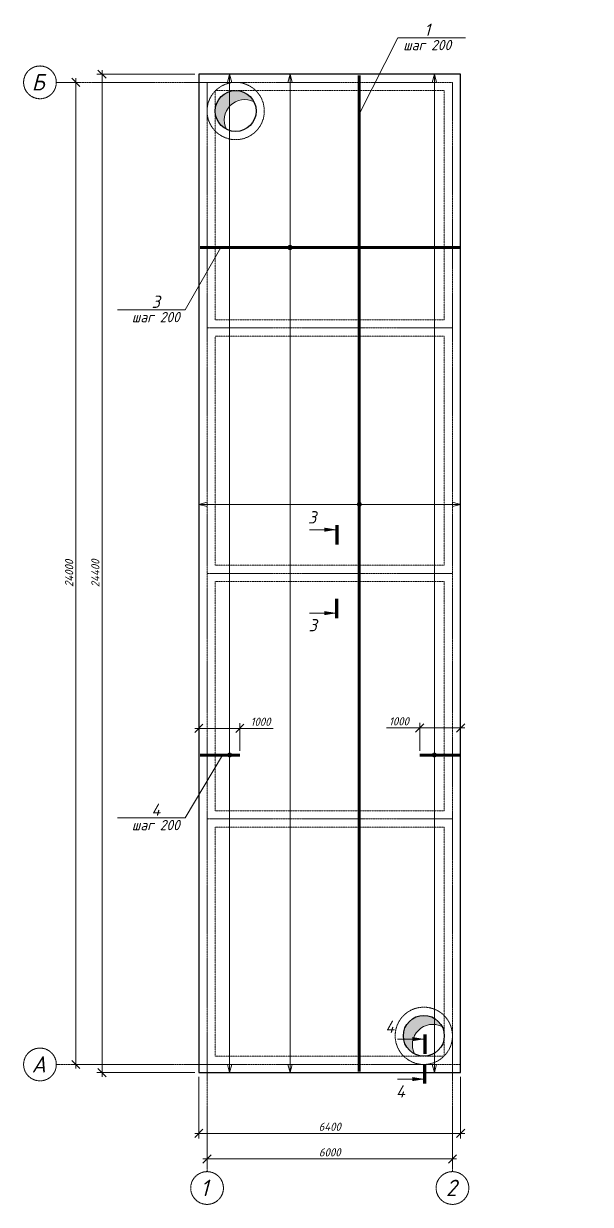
# Model space of a CAD drawing. Header units: millimetres. Extents: x 339888 to 1025294, y -263818 to -40540.
# Drawn here: x 474816 to 488674, y -91867 to -63012 of the extents above; entities that cross this region are included whole.
import ezdxf
from ezdxf import colors
from ezdxf.entities.mleader import LeaderData, LeaderLine
from ezdxf.math import Vec2, Vec3

# ---------------------------------------------------------------- set-up
doc = ezdxf.new("R2010")
doc.units = ezdxf.units.MM
doc.linetypes.add('CENTER2', pattern=[28.575, 19.05, -3.175, 3.175, -3.175])
doc.linetypes.add('штриховая', pattern=[19.05, 12.7, -6.35])
doc.layers.get('0').update_dxf_attribs({"lineweight": 15})
for name, color, linetype, lineweight in [('0 @ 100', 7, 'Continuous', 15), ('Оси', 126, 'CENTER2', 15), ('Примечания @ 100', 7, 'Continuous', 18), ('Размеры', 250, 'Continuous', 18), ('Размеры @ 20', 250, 'Continuous', 18)]:
    doc.layers.add(name, color=color, linetype=linetype, lineweight=lineweight)
doc.styles.add('ГОСТ 2', font='GOST_Common Italic.ttf', dxfattribs={"height": 2})
doc.styles.add('ГОСТ 2.5', font='GOST_Common Italic.ttf', dxfattribs={"height": 2.5})
doc.styles.add('ГОСТ 3', font='GOST_Common Italic.ttf', dxfattribs={"height": 3})
doc.styles.add('Размерный 2', font='isocpeui.ttf', dxfattribs={"height": 2})
doc.dimstyles.new('ISO-25', dxfattribs={"dimtxt": 2, "dimasz": 1.8, "dimexe": 1, "dimexo": 2, "dimtad": 1, "dimdec": 0, "dimlfac": 100, "dimtxsty": 'Размерный 2', "dimblk": 'OBLIQUE', "dimcen": 2, "dimdle": 1, "dimclrd": 251, "dimclre": 251, "dimadec": 0, "dimazin": 0, "dimtfac": 1, "dimtdec": 0, "dimtmove": 0, "dimatfit": 3, "dimfxl": 1, "dimlwd": 15, "dimlwe": 15, "dimarcsym": 0})
doc.dimstyles.new('ГОСТ_2К', dxfattribs={"dimtxt": 2, "dimasz": 2, "dimexe": 1.25, "dimexo": 1, "dimtad": 1, "dimdec": 0, "dimtxsty": 'ГОСТ 2', "dimblk": 'OBLIQUE', "dimcen": -2.5, "dimdle": 1, "dimclrd": 251, "dimclre": 251, "dimclrt": 256, "dimadec": 1, "dimazin": 0, "dimtfac": 1, "dimtdec": 0, "dimtmove": 0, "dimatfit": 3, "dimfxl": 1, "dimlwd": 15, "dimlwe": 15, "dimarcsym": 1})

# ---------------------------------------------------------------- blocks, each defined once
blk = doc.blocks.new('_Oblique')
at = {"color": 0, "linetype": 'ByBlock', "lineweight": -2}
blk.add_line((-0.5, -0.5), (0.5, 0.5), dxfattribs=at)
blk = doc.blocks.new('*D870')
at = {"color": 251, "lineweight": 15, "transparency": 16777216}
for p, q in [((479201, -90757), (485401, -90757)), ((479301, -90967), (479301, -90632)), ((485301, -90967), (485301, -90632))]:
    blk.add_line(p, q, dxfattribs=at)
at = {"layer": 'Defpoints', "color": 0, "lineweight": 15, "transparency": 16777216}
for p in [(485301, -90757), (479301, -91067), (485301, -91067)]:
    blk.add_point(p, dxfattribs=at)
at = {"color": 251, "lineweight": 15, "transparency": 16777216, "xscale": 200, "yscale": 200, "zscale": 200, "rotation": 180}
blk.add_blockref('_Oblique', (479301, -90757), dxfattribs=at)
at = {"color": 251, "lineweight": 15, "transparency": 16777216, "xscale": 200, "yscale": 200, "zscale": 200}
blk.add_blockref('_Oblique', (485301, -90757), dxfattribs=at)
at = {"lineweight": 15, "transparency": 16777216, "insert": (482301, -90595), "char_height": 200, "attachment_point": 5, "style": 'ГОСТ 2'}
blk.add_mtext('6000', dxfattribs=at)
blk = doc.blocks.new('*D871')
at = {"color": 251, "lineweight": 15, "transparency": 16777216}
for p, q in [((475716, -64447), (476217, -64447)), ((476092, -88547), (476092, -64347)), ((478444, -88447), (475967, -88447))]:
    blk.add_line(p, q, dxfattribs=at)
at = {"layer": 'Defpoints', "color": 0, "lineweight": 15, "transparency": 16777216}
for p in [(475616, -64447), (476092, -64447), (478544, -88447)]:
    blk.add_point(p, dxfattribs=at)
at = {"color": 251, "lineweight": 15, "transparency": 16777216, "xscale": 200, "yscale": 200, "zscale": 200}
for p, rotation in [((476092, -64447), 90), ((476092, -88447), 270)]:
    blk.add_blockref('_Oblique', p, dxfattribs=dict(at, rotation=rotation))
at = {"lineweight": 15, "transparency": 16777216, "insert": (475930, -76447), "char_height": 200, "attachment_point": 5, "rotation": 90, "style": 'ГОСТ 2'}
blk.add_mtext('24000', dxfattribs=at)
blk = doc.blocks.new('*D872')
at = {"color": 251, "lineweight": 15, "transparency": 16777216}
for p, q in [((479001, -64247), (476608, -64247)), ((476733, -88747), (476733, -64147)), ((479001, -88647), (476608, -88647))]:
    blk.add_line(p, q, dxfattribs=at)
at = {"layer": 'Defpoints', "color": 0, "lineweight": 15, "transparency": 16777216}
for p in [(476733, -64247), (479101, -64247), (479101, -88647)]:
    blk.add_point(p, dxfattribs=at)
at = {"color": 251, "lineweight": 15, "transparency": 16777216, "xscale": 200, "yscale": 200, "zscale": 200}
for p, rotation in [((476733, -64247), 90), ((476733, -88647), 270)]:
    blk.add_blockref('_Oblique', p, dxfattribs=dict(at, rotation=rotation))
at = {"lineweight": 15, "transparency": 16777216, "insert": (476571, -76447), "char_height": 200, "attachment_point": 5, "rotation": 90, "style": 'ГОСТ 2'}
blk.add_mtext('24400', dxfattribs=at)
blk = doc.blocks.new('*D873')
at = {"color": 251, "lineweight": 15, "transparency": 16777216}
for p, q in [((479101, -88747), (479101, -90257)), ((485501, -88747), (485501, -90257)), ((479001, -90132), (485601, -90132))]:
    blk.add_line(p, q, dxfattribs=at)
at = {"layer": 'Defpoints', "color": 0, "lineweight": 15, "transparency": 16777216}
for p in [(479101, -88647), (485501, -88647), (485501, -90132)]:
    blk.add_point(p, dxfattribs=at)
at = {"color": 251, "lineweight": 15, "transparency": 16777216, "xscale": 200, "yscale": 200, "zscale": 200, "rotation": 180}
blk.add_blockref('_Oblique', (479101, -90132), dxfattribs=at)
at = {"color": 251, "lineweight": 15, "transparency": 16777216, "xscale": 200, "yscale": 200, "zscale": 200}
blk.add_blockref('_Oblique', (485501, -90132), dxfattribs=at)
at = {"lineweight": 15, "transparency": 16777216, "insert": (482301, -89969), "char_height": 200, "attachment_point": 5, "style": 'ГОСТ 2'}
blk.add_mtext('6400', dxfattribs=at)
blk = doc.blocks.new('_None')
blk = doc.blocks.new('*D892')
at = {"color": 251, "lineweight": 15, "transparency": 16777216}
for p, q in [((479101, -80797), (479101, -80109)), ((480101, -80786), (480101, -80109)), ((479001, -80234), (480101, -80234)), ((480101, -80234), (480918, -80234))]:
    blk.add_line(p, q, dxfattribs=at)
at = {"layer": 'Defpoints', "color": 0, "lineweight": 15, "transparency": 16777216}
for p in [(480101, -80234), (479101, -80897), (480101, -80886)]:
    blk.add_point(p, dxfattribs=at)
at = {"color": 251, "lineweight": 15, "transparency": 16777216, "xscale": 200, "yscale": 200, "zscale": 200, "rotation": 180}
blk.add_blockref('_Oblique', (479101, -80234), dxfattribs=at)
at = {"color": 251, "lineweight": 15, "transparency": 16777216, "xscale": 200, "yscale": 200, "zscale": 200}
blk.add_blockref('_Oblique', (480101, -80234), dxfattribs=at)
at = {"lineweight": 15, "transparency": 16777216, "insert": (480609, -80072), "char_height": 200, "attachment_point": 5, "style": 'ГОСТ 2'}
blk.add_mtext('1000', dxfattribs=at)
blk = doc.blocks.new('*D893')
at = {"color": 251, "lineweight": 15, "transparency": 16777216}
for p, q in [((484501, -80786), (484501, -80099)), ((485501, -80797), (485501, -80099)), ((484501, -80224), (483685, -80224)), ((485601, -80224), (484501, -80224))]:
    blk.add_line(p, q, dxfattribs=at)
at = {"layer": 'Defpoints', "color": 0, "lineweight": 15, "transparency": 16777216}
for p in [(484501, -80224), (484501, -80886), (485501, -80897)]:
    blk.add_point(p, dxfattribs=at)
at = {"color": 251, "lineweight": 15, "transparency": 16777216, "xscale": 200, "yscale": 200, "zscale": 200, "rotation": 180}
blk.add_blockref('_Oblique', (484501, -80224), dxfattribs=at)
at = {"color": 251, "lineweight": 15, "transparency": 16777216, "xscale": 200, "yscale": 200, "zscale": 200}
blk.add_blockref('_Oblique', (485501, -80224), dxfattribs=at)
at = {"lineweight": 15, "transparency": 16777216, "insert": (483993, -80062), "char_height": 200, "attachment_point": 5, "style": 'ГОСТ 2'}
blk.add_mtext('1000', dxfattribs=at)

msp = doc.modelspace()

# ---------------------------------------------------------------- hatches: boundary and pattern name
at = {"layer": 'Размеры', "lineweight": 15}
h = msp.add_hatch(color=253, dxfattribs=at)
h.dxf.hatch_style = 1
h.paths.add_polyline_path([(479501.28483, -65147.29554, 0.2828034156), (479775.56832, -65593.44804, -0.72435368), (480447.43733, -64921.57902, 0.7894997798)])
h = msp.add_hatch(color=253, dxfattribs=at)
h.dxf.hatch_style = 1
h.paths.add_polyline_path([(484101.28483, -87747.29554, 0.2828034156), (484375.56832, -88193.44804, -0.72435368), (485047.43733, -87521.57902, 0.7894997798)])

# ---------------------------------------------------------------- linework, layer by layer
at = {"lineweight": 60}
for p, q in [((483022.54222, -64277.29554), (483022.54222, -88617.29554)), ((479131.28483, -68483.55746), (485471.28483, -68483.55746)), ((479131.28483, -80885.53951), (480101.28483, -80885.53951)), ((485471.28483, -80885.53951), (484501.28483, -80885.53951))]:
    msp.add_line(p, q, dxfattribs=at)
at = {"color": 251, "linetype": 'штриховая', "lineweight": 15, "ltscale": 0.2, "true_color": 0x636466}
for p, q in [((479501.28483, -70247.29554), (485101.28483, -70247.29554)), ((479501.28483, -70647.29554), (485101.28483, -70647.29554)), ((479501.28483, -76247.29554), (485101.28483, -76247.29554)), ((479501.28483, -76647.29554), (485101.28483, -76647.29554)), ((479501.28483, -82247.29554), (485101.28483, -82247.29554)), ((479501.28483, -82647.29554), (485101.28483, -82647.29554))]:
    msp.add_line(p, q, dxfattribs=at)
at = {"lineweight": 70, "ltscale": 0.2}
for p, q in [((482472.3142, -75267.25052), (482472.3142, -75740.09053)), ((482472.3142, -77539.00355), (482472.3142, -77066.16353)), ((484624.09733, -87716.17559), (484624.09733, -88189.01561)), ((484624.09733, -88916.32482), (484624.09733, -88443.48481))]:
    msp.add_line(p, q, dxfattribs=at)
at = {"lineweight": 30}
msp.add_lwpolyline([(479101.28483, -88647.29554), (485501.28483, -88647.29554), (485501.28483, -64247.29554), (479101.28483, -64247.29554)], close=True, dxfattribs=at)
at = {"color": 251, "linetype": 'штриховая', "lineweight": 15, "ltscale": 0.2, "true_color": 0x636466}
for points in [[(485101.28483, -70247.29554), (485101.28483, -64647.29554), (479501.28483, -64647.29554), (479501.28483, -70247.29554)], [(479501.28483, -70647.29554), (479501.28483, -76247.29554)], [(485101.28483, -76247.29554), (485101.28483, -70647.29554)], [(479501.28483, -76647.29554), (479501.28483, -82247.29554)], [(485101.28483, -82247.29554), (485101.28483, -76647.29554)], [(479501.28483, -82647.29554), (479501.28483, -88247.29554), (485101.28483, -88247.29554), (485101.28483, -82647.29554)]]:
    msp.add_lwpolyline(points, dxfattribs=at)
for centre in [(480001.28483, -65147.29554), (484601.28483, -87747.29554)]:
    msp.add_circle(centre, 700, dxfattribs=at)
at = {"lineweight": 30}
for centre in [(480001.28483, -65147.29554), (484601.28483, -87747.29554)]:
    msp.add_circle(centre, 500, dxfattribs=at)
at = {"layer": 'Оси'}
for p, q in [((475616.21804, -64447.29554), (485301.28483, -64447.29554)), ((479301.28483, -91066.79991), (479301.28483, -64447.29554)), ((485301.28483, -91066.79991), (485301.28483, -64447.29554)), ((479301.28483, -70447.29554), (485301.28483, -70447.29554)), ((479301.28483, -76447.29554), (485301.28483, -76447.29554)), ((479301.28483, -82447.29554), (485301.28483, -82447.29554)), ((475616.21804, -88447.29554), (485501.28483, -88447.29554))]:
    msp.add_line(p, q, dxfattribs=at)
for centre in [(475216.21804, -64447.29554), (475216.21804, -88447.29554), (479301.28483, -91466.79991), (485301.28483, -91466.79991)]:
    msp.add_circle(centre, 400, dxfattribs=at)
at = {"layer": 'Размеры', "lineweight": 15}
for centre in [(480221.72082, -65367.73153), (484821.72082, -87967.73153)]:
    msp.add_arc(centre, 500, 63.164337057, 206.835662943, dxfattribs=at)

# ---------------------------------------------------------------- texts
at = {"layer": '0 @ 100', "lineweight": 15, "style": 'ГОСТ 3'}
for s, p in [('3', (481771.15544, -75227.13735)), ('3', (481783.93924, -77862.96566)), ('4', (483660.12327, -87676.06243)), ('4', (483920.87037, -89256.43799))]:
    msp.add_text(s, height=300, dxfattribs=at).set_placement(p)
at = {"layer": 'Оси', "style": 'ГОСТ 2'}
for s, p in [('Б', (475015.06088, -64644.368)), ('А', (475015.06088, -88644.368)), ('1', (479141.76084, -91663.87237)), ('2', (485141.76084, -91663.87237))]:
    msp.add_text(s, height=400, dxfattribs=at).set_placement(p)

# ---------------------------------------------------------------- dimensions: what is measured, and where the dimension line sits
at = {"layer": '0 @ 100', "lineweight": 15}
for base, p1, p2, override, picture, middle in [((476733.18097, -64247.29554), (479101.28483, -88647.29554), (479101.28483, -64247.29554), {"dimscale": 100, "dimtix": 0, "dimtofl": 1, "dimtmove": 0, "dimatfit": 3}, '*D872', (476570.68097, -76447.29554)), ((476092.19325, -64447.29554), (478544.04482, -88447.29554), (475616.21804, -64447.29554), {"dimscale": 100, "dimtix": 0, "dimtofl": 1, "dimtmove": 1, "dimatfit": 3}, '*D871', (475929.69325, -76447.29554))]:
    dim = msp.add_linear_dim(base=base, p1=p1, p2=p2, angle=90, dimstyle='ГОСТ_2К', override=override, dxfattribs=at)
    dim.commit()
    dim.dimension.update_dxf_attribs({"geometry": picture, "text_midpoint": middle})
dim = msp.add_linear_dim(base=(480101.28483, -80234.0132), p1=(479101.28483, -80897.37183), p2=(480101.28483, -80885.53951), dimstyle='ГОСТ_2К', override={"dimscale": 100, "dimtix": 0, "dimtofl": 1, "dimtmove": 0, "dimatfit": 3}, dxfattribs=at)
dim.commit()
dim.dimension.update_dxf_attribs({"geometry": '*D892', "text_midpoint": (480609.46665, -80234.0132), "dimtype": 160})
dim = msp.add_linear_dim(base=(484501.28483, -80224.0132), p1=(485501.28483, -80897.37183), p2=(484501.28483, -80885.53951), angle=180, dimstyle='ГОСТ_2К', override={"dimscale": 100, "dimtix": 0, "dimtofl": 1, "dimtmove": 0, "dimatfit": 3}, dxfattribs=at)
dim.commit()
dim.dimension.update_dxf_attribs({"geometry": '*D893', "text_midpoint": (483993.10301, -80224.0132), "dimtype": 160})
for base, p1, p2, picture, middle in [((485501.28483, -90131.61923), (479101.28483, -88647.29554), (485501.28483, -88647.29554), '*D873', (482301.28483, -89969.11923)), ((485301.28483, -90757.49183), (479301.28483, -91066.79991), (485301.28483, -91066.79991), '*D870', (482301.28483, -90594.99183))]:
    dim = msp.add_linear_dim(base=base, p1=p1, p2=p2, dimstyle='ГОСТ_2К', override={"dimscale": 100, "dimtix": 0, "dimtofl": 1, "dimtmove": 0, "dimatfit": 3}, dxfattribs=at)
    dim.commit()
    dim.dimension.update_dxf_attribs({"geometry": picture, "text_midpoint": middle})

# ---------------------------------------------------------------- leaders
at = {"lineweight": 15, "ltscale": 0.5}
for points, override in [([(479852.87451, -64247.29554), (479852.87451, -80885.53951)], {"dimasz": 200, "dimtad": 0, "dimclrd": 251, "dimldrblk": 'Open30'}), ([(479852.87451, -80885.53951), (479852.87451, -64247.29554)], {"dimasz": 200, "dimgap": 0.625, "dimtad": 0, "dimclrd": 251, "dimldrblk": 'Small'}), ([(481331.08665, -64247.29554), (481331.08665, -68483.55746)], {"dimasz": 200, "dimtad": 0, "dimclrd": 251, "dimldrblk": 'Open30'}), ([(481331.08665, -68483.55746), (481331.08665, -64247.29554)], {"dimasz": 200, "dimgap": 0.625, "dimtad": 0, "dimclrd": 251, "dimldrblk": 'Small'}), ([(484860.85373, -64247.29554), (484860.85373, -80885.53951)], {"dimasz": 200, "dimtad": 0, "dimclrd": 251, "dimldrblk": 'Open30'}), ([(484860.85373, -80885.53951), (484860.85373, -64247.29554)], {"dimasz": 200, "dimgap": 0.625, "dimtad": 0, "dimclrd": 251, "dimldrblk": 'Small'}), ([(481331.08665, -88647.29554), (481331.08665, -68483.55746)], {"dimasz": 200, "dimtad": 0, "dimldrblk": 'Open30'}), ([(479101.28483, -74761.32265), (483022.54222, -74761.32265)], {"dimasz": 200, "dimtad": 0, "dimclrd": 251, "dimldrblk": 'Open30'}), ([(483022.54222, -74761.32265), (485501.28483, -74761.32265)], {"dimasz": 200, "dimtad": 0, "dimldrblk": 'Small'}), ([(485501.28483, -74761.32265), (483022.54222, -74761.32265)], {"dimasz": 200, "dimtad": 0, "dimldrblk": 'Open30'}), ([(479852.87451, -88647.29554), (479852.87451, -80885.53951)], {"dimasz": 200, "dimtad": 0, "dimldrblk": 'Open30'}), ([(484860.85373, -88647.29554), (484860.85373, -80885.53951)], {"dimasz": 200, "dimtad": 0, "dimldrblk": 'Open30'})]:
    msp.add_leader(points, dimstyle='ISO-25', override=override, dxfattribs=at)
at = {"layer": '0 @ 100', "ltscale": 0.5}
for points in [[(482472.3142, -75378.7412), (481805.6971, -75378.7412)], [(482472.3142, -77418.1748), (481805.6971, -77418.1748)], [(484624.09733, -87827.66627), (483957.48022, -87827.66627)], [(484624.09733, -88804.83414), (483957.48022, -88804.83414)]]:
    msp.add_leader(points, dimstyle='ISO-25', override={"dimscale": 100, "dimtxt": 0.04, "dimasz": 3, "dimgap": 0.625, "dimtad": 0}, dxfattribs=at)
at = {"layer": 'Примечания @ 100', "lineweight": 15}
ml = msp.add_multileader_mtext('Standard', dxfattribs=at)
ml.set_content('1\\P{\\H0.83333x;шаг 200}', color=256, style='ГОСТ 2.5')
ml.set_leader_properties(color=251, linetype='ByLayer', lineweight=15)
ml.set_arrow_properties(name='NONE')
ml.build(insert=Vec2(0, 0))
ml.multileader.update_dxf_attribs({"text_left_attachment_type": 6, "text_right_attachment_type": 6, "dogleg_length": 0, "arrow_head_size": 0, "scale": 100})
ctx = ml.context
ctx.base_point, ctx.scale, ctx.char_height, ctx.arrow_head_size, ctx.landing_gap_size, ctx.plane_origin = Vec3(483969.33949, -63361.64801), 100, 300, 0, 100, Vec3(486460.74451, -69934.74362)
ctx.left_attachment, ctx.right_attachment, ctx.text_align_type = 6, 6, 1
notes = []
notes.append((ctx, [(0, (1, 1, 0), (483969.33949, -63361.64801), (1, 0), 0, [(0, [(483022.54222, -65225.00893)], 0, [])])]))
ctx.mtext.insert, ctx.mtext.alignment, ctx.mtext.line_spacing_factor, ctx.mtext.flow_direction = Vec3(484684.29915, -63011.64821), 2, 0.8, 5
ml = msp.add_multileader_mtext('Standard', dxfattribs=at)
ml.set_content('3\\P{\\H0.83333x;шаг 200}', color=256, style='ГОСТ 2.5')
ml.set_leader_properties(color=251, linetype='ByLayer', lineweight=15)
ml.set_arrow_properties(name='NONE')
ml.build(insert=Vec2(0, 0))
ml.multileader.update_dxf_attribs({"text_left_attachment_type": 6, "text_right_attachment_type": 6, "dogleg_length": 0, "arrow_head_size": 0, "scale": 100})
ctx = ml.context
ctx.base_point, ctx.scale, ctx.char_height, ctx.arrow_head_size, ctx.landing_gap_size, ctx.plane_origin = Vec3(477333.97858, -70009.11325), 100, 300, 0, 100, Vec3(482387.2001, -76677.79716)
ctx.left_attachment, ctx.right_attachment, ctx.text_align_type = 6, 6, 1
notes.append((ctx, [(1, (1, 1, 0), (478763.8979, -70009.11325), (-1, 0), 0, [(0, [(479636.54734, -68483.55746)], 0, [])])]))
ctx.mtext.insert, ctx.mtext.alignment, ctx.mtext.line_spacing_factor, ctx.mtext.flow_direction = Vec3(478048.93824, -69659.11345), 2, 0.8, 5
ml = msp.add_multileader_mtext('Standard', dxfattribs=at)
ml.set_content('4\\P{\\H0.83333x;шаг 200}', color=256, style='ГОСТ 2.5')
ml.set_leader_properties(color=251, linetype='ByLayer', lineweight=15)
ml.set_arrow_properties(name='NONE')
ml.build(insert=Vec2(0, 0))
ml.multileader.update_dxf_attribs({"text_left_attachment_type": 6, "text_right_attachment_type": 6, "dogleg_length": 0, "arrow_head_size": 0, "scale": 100})
ctx = ml.context
ctx.base_point, ctx.scale, ctx.char_height, ctx.arrow_head_size, ctx.landing_gap_size, ctx.plane_origin = Vec3(477333.97858, -82422.92761), 100, 300, 0, 100, Vec3(482387.2001, -89091.61153)
ctx.left_attachment, ctx.right_attachment, ctx.text_align_type = 6, 6, 1
notes.append((ctx, [(1, (1, 1, 0), (478763.8979, -82422.92761), (-1, 0), 0, [(0, [(479683.08002, -80885.53951)], 0, [])])]))
ctx.mtext.insert, ctx.mtext.alignment, ctx.mtext.line_spacing_factor, ctx.mtext.flow_direction = Vec3(478048.93824, -82072.92781), 2, 0.8, 5
at = {"layer": 'Размеры @ 20', "lineweight": 15}
ml = msp.add_multileader_mtext('Standard', dxfattribs=at)
ml.set_content('Каркас-фиксатор КФ-1\\Pшаг 1000мм', color=256, style='ГОСТ 2.5')
ml.set_leader_properties(color=251, linetype='ByLayer', lineweight=15)
ml.set_arrow_properties(name='NONE')
ml.build(insert=Vec2(0, 0))
ml.multileader.update_dxf_attribs({"text_left_attachment_type": 6, "text_right_attachment_type": 6, "dogleg_length": 0, "arrow_head_size": 0, "scale": 20})
ctx = ml.context
ctx.base_point, ctx.scale, ctx.char_height, ctx.arrow_head_size, ctx.landing_gap_size, ctx.plane_origin = Vec3(494198.1166, -66205.33227), 20, 50, 0, 20, Vec3(494116.656, -66648.14213)
ctx.left_attachment, ctx.right_attachment, ctx.text_align_type = 6, 6, 1
notes.append((ctx, [(0, (1, 1, 0), (494198.1166, -66205.33227), (1, 0), 0, [(0, [(494074.38524, -66574.92703)], 0, [])])]))
ctx.mtext.insert, ctx.mtext.width, ctx.mtext.alignment, ctx.mtext.flow_direction = Vec3(494592.45372, -66145.33227), 803.9887729, 2, 5
for ctx, leaders in notes:
    for number, flags, end, landing, length, lines in leaders:
        leader = LeaderData()
        leader.index, (leader.has_last_leader_line, leader.has_dogleg_vector, leader.attachment_direction) = number, flags
        leader.last_leader_point, leader.dogleg_vector, leader.dogleg_length = Vec3(end), Vec3(landing), length
        for number, points, colour, breaks in lines:
            line = LeaderLine()
            line.index, line.vertices, line.color, line.breaks = number, Vec3.list(points), colors.encode_raw_color(colour), breaks
            leader.lines.append(line)
        ctx.leaders.append(leader)

doc.saveas('drawing.dxf')
